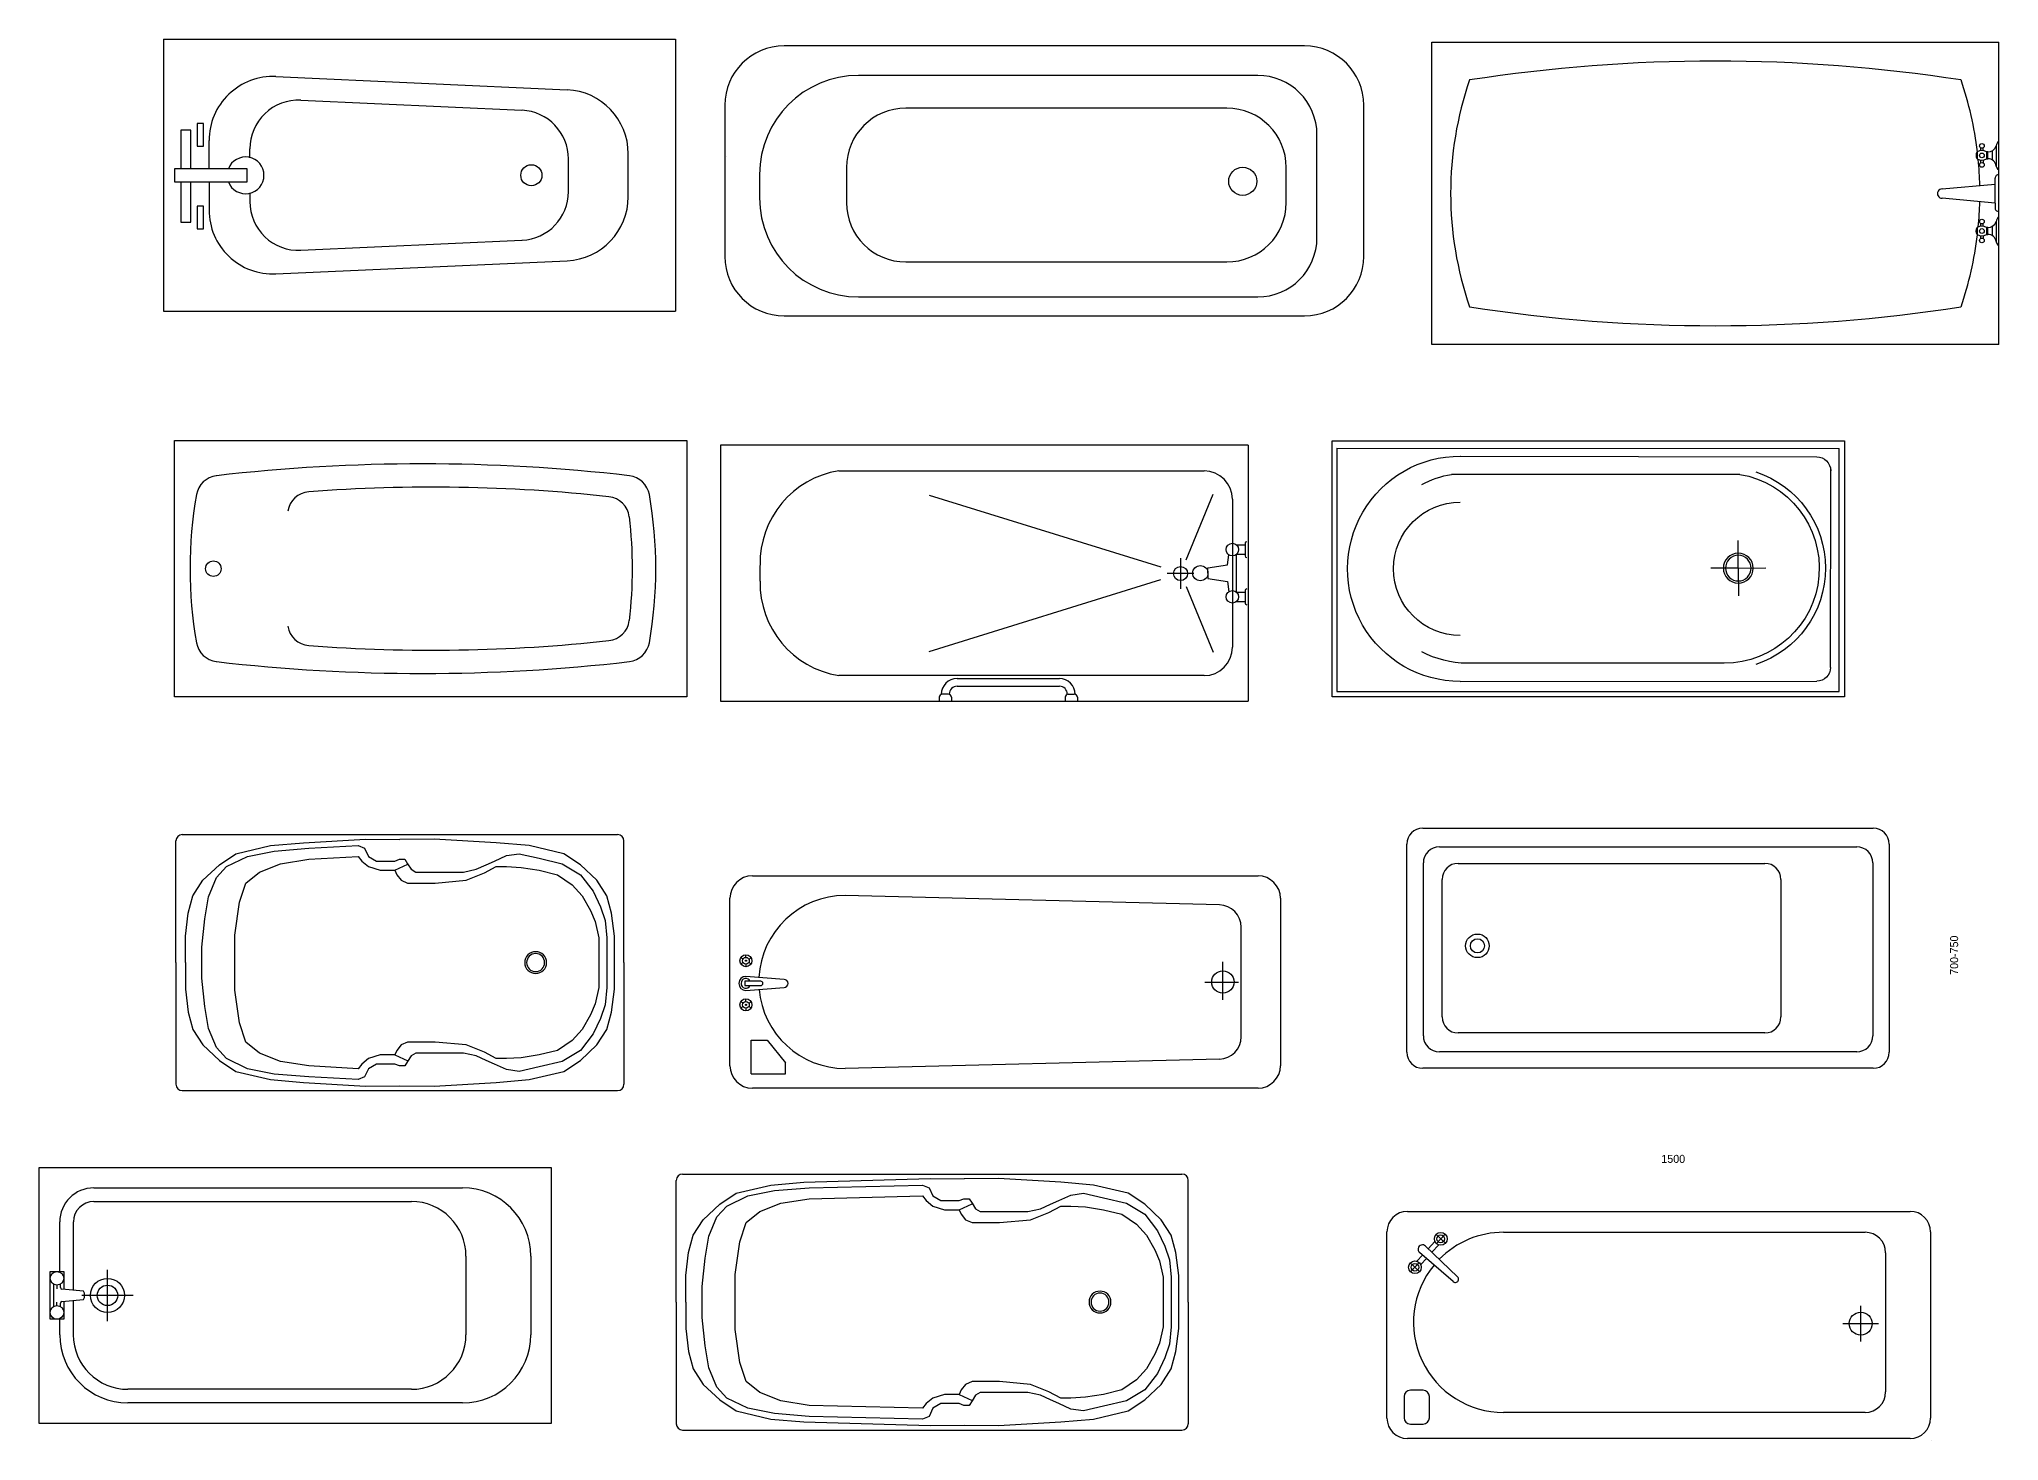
# Model space of a CAD drawing. Header units: inches. Extents: x 242965 to 445791, y 236206 to 423703.
# Drawn here: x 377790 to 383912, y 362473 to 366852 of the extents above; entities that cross this region are included whole.
import ezdxf

# ---------------------------------------------------------------- set-up
doc = ezdxf.new("R2010")
doc.units = ezdxf.units.IN
doc.header["$MEASUREMENT"] = 0
doc.layers.add('9', color=251, linetype='Continuous', lineweight=13)
doc.layers.add('NOITHAT', color=8, linetype='Continuous')

# ---------------------------------------------------------------- blocks, each defined once
blk = doc.blocks.new('A$C6B811AC0')
at = {"layer": 'NOITHAT'}
for p, q in [((0, 850), (1600, 850)), ((0, 850), (0, 0)), ((1600, 850), (1600, 0)), ((351.2, 733.2), (1261, 692)), ((428.5, 659.2), (1119.9, 628)), ((54.5, 566), (54.5, 444.8)), ((84.8, 566), (54.5, 566)), ((84.8, 444.8), (84.8, 566)), ((104.9, 586.2), (104.9, 515.5)), ((125.1, 586.2), (104.9, 586.2)), ((125.1, 515.5), (125.1, 586.2)), ((104.9, 515.5), (125.1, 515.5)), ((142.1, 444.8), (142.1, 533.4)), ((269.6, 479.3), (269.6, 507.4)), ((1451.9, 357.8), (1451.9, 492.2)), ((34.3, 444.8), (34.3, 404.5)), ((261.3, 444.8), (34.3, 444.8)), ((261.3, 404.5), (261.3, 444.8)), ((1265.1, 373.9), (1265.1, 476.1)), ((34.3, 404.5), (261.3, 404.5)), ((54.5, 404.5), (54.5, 278.3)), ((84.8, 278.3), (84.8, 404.5)), ((142.1, 404.5), (142.1, 316.6)), ((269.6, 370), (269.6, 342.6)), ((104.9, 328.8), (104.9, 258.1)), ((125.1, 328.8), (104.9, 328.8)), ((125.1, 258.1), (125.1, 328.8)), ((54.5, 278.3), (84.8, 278.3)), ((104.9, 258.1), (125.1, 258.1)), ((428.5, 190.8), (1119.9, 222)), ((351.2, 116.8), (1261, 158)), ((0, 0), (1600, 0))]:
    blk.add_line(p, q, dxfattribs=at)
blk.add_circle((1149.2, 425), 32.9, dxfattribs=at)
for centre, radius, start, end in [((342.1, 533.4), 200, 87.41222, 180), ((1251.9, 492.2), 200, 0, 87.41222), ((421.6, 507.4), 152, 87.41222, 180), ((1113.1, 476.1), 152, 0, 87.41222), ((256.3, 424.7), 57.5, 200.5387, 159.46134), ((1113.1, 373.9), 152, 272.58778, 0), ((342.1, 316.6), 200, 180, 272.58778), ((421.6, 342.6), 152, 180, 272.58778), ((1251.9, 357.8), 200, 272.58778, 0)]:
    blk.add_arc(centre, radius, start, end, dxfattribs=at)
blk = doc.blocks.new('A$C633200BD')
at = {"layer": 'NOITHAT'}
for p, q in [((0, 800), (1600, 800)), ((0, 0), (0, 800)), ((1600, 800), (1600, 0)), ((1600, 0), (0, 0))]:
    blk.add_line(p, q, dxfattribs=at)
blk.add_circle((121.2, 400), 24.2, dxfattribs=at)
for centre, radius, start, end in [((139.7, 618.1), 72.7, 97.41676, 169.58696), ((775.8, -4902.4), 5629.8, 83.41704, 96.58296), ((1411.8, 618.1), 72.7, 10.41304, 82.58324), ((1397.3, 400), 1349.1, 170.13, 189.87), ((425, 567.5), 72.7, 94.68844, 170.29111), ((805.7, -4471.4), 5126, 83.82611, 94.32564), ((1348.5, 552.6), 72.7, 7.56873, 83.30798), ((154.2, 400), 1349.1, 350.13, 9.87), ((100.3, 400), 1330.3, 352.99532, 7.00468), ((425, 232.5), 72.7, 189.70889, 265.31156), ((1348.5, 247.4), 72.7, 276.69202, 352.43127), ((139.7, 181.9), 72.7, 190.41304, 262.58324), ((805.7, 5271.4), 5126, 265.67436, 276.17389), ((1411.8, 181.9), 72.7, 277.41676, 349.58696), ((775.8, 5702.4), 5629.8, 263.41704, 276.58296)]:
    blk.add_arc(centre, radius, start, end, dxfattribs=at)
blk = doc.blocks.new('A$C17284BB1')
at = {"layer": 'NOITHAT'}
for p, q in [((1810.8, 843.1), (185.3, 843.1)), ((1664.8, 751.1), (417.8, 751.1)), ((0, 657.8), (0, 185.3)), ((1568.7, 648.7), (565.5, 648.7)), ((1996.2, 185.3), (1996.2, 657.8)), ((1850.1, 244.3), (1850.1, 565.8)), ((6, 498.2), (6, 498.2)), ((108.6, 441.8), (108.6, 368.2)), ((380.2, 463.4), (380.2, 353.6)), ((1754, 353.6), (1754, 463.4)), ((565.5, 168.3), (1568.7, 168.3)), ((185.3, 0), (1810.8, 0)), ((417.8, 59), (1664.8, 59))]:
    blk.add_line(p, q, dxfattribs=at)
blk.add_circle((1618.2, 420.2), 43.9, dxfattribs=at)
for centre, radius, start, end in [((185.3, 657.8), 185.3, 90, 180), ((1810.8, 657.8), 185.3, 0, 90), ((417.8, 441.8), 309.2, 90, 180), ((1664.8, 565.8), 185.3, 0, 90), ((565.5, 463.4), 185.3, 90, 180), ((1568.7, 463.4), 185.3, 0, 90), ((417.8, 368.2), 309.2, 180, 270), ((565.5, 353.6), 185.3, 180, 270), ((1568.7, 353.6), 185.3, 270, 0), ((185.3, 185.3), 185.3, 180, 270), ((1664.8, 244.3), 185.3, 270, 0), ((1810.8, 185.3), 185.3, 270, 0)]:
    blk.add_arc(centre, radius, start, end, dxfattribs=at)
blk = doc.blocks.new('A$C37E9423F')
at = {"layer": 'NOITHAT'}
for p, q in [((0, 800), (0, 0)), ((1649.2, 800), (0, 800)), ((1649.2, 800), (1649.2, 0)), ((370.1, 719.8), (1511.4, 719.8)), ((651.9, 644.2), (1376.6, 419.7)), ((1455.7, 441.5), (1539.5, 647.1)), ((1600, 631.2), (1600, 168.8)), ((1639.4, 493.5), (1639.4, 454.1)), ((1437.6, 446.9), (1437.6, 351.7)), ((1584.8, 426.2), (1588.3, 457.7)), ((1611.8, 458.3), (1611.8, 341.7)), ((1612.6, 488.6), (1639.4, 488.6)), ((1612.6, 459), (1639.4, 459)), ((124.1, 375.4), (124.1, 424.6)), ((651.9, 155.8), (1376.6, 380.3)), ((1479.3, 399), (1395.4, 399)), ((1522.7, 416.8), (1584.8, 426.2)), ((1522.7, 400), (1522.7, 416.8)), ((1522.7, 400), (1522.7, 383.2)), ((1522.7, 383.2), (1584.8, 373.8)), ((1584.8, 373.8), (1588.3, 342.3)), ((1455.7, 358.5), (1539.5, 152.9)), ((1612.6, 341), (1639.4, 341)), ((1612.6, 311.4), (1639.4, 311.4)), ((1639.4, 345.9), (1639.4, 306.5)), ((1511.4, 80.2), (370.1, 80.2)), ((739.5, 71.3), (1059.3, 71.3)), ((683.4, 12.3), (683.4, 0)), ((690.3, 22.1), (690.3, 21.7)), ((711.9, 22.1), (693.2, 22.1)), ((714.9, 22.1), (714.9, 21.7)), ((721.8, 12.3), (721.8, 0)), ((739.5, 46.7), (1059.3, 46.7)), ((1077, 12.3), (1077, 0)), ((1083.9, 22.1), (1083.9, 21.7)), ((1086.8, 22.1), (1105.5, 22.1)), ((1108.5, 22.1), (1108.5, 21.7)), ((1115.4, 12.3), (1115.4, 0)), ((0, 0), (1649.2, 0))]:
    blk.add_line(p, q, dxfattribs=at)
blk.add_circle((1437.6, 399), 22.1, dxfattribs=at)
for centre, radius, start, end in [((416.2, 431.3), 292.2, 99.0812, 181.30766), ((1511.4, 631.2), 88.6, 0, 90), ((1644.3, 493.5), 4.92, 90, 180), ((1644.3, 454.1), 4.92, 180, 270), ((416.2, 368.7), 292.2, 178.69234, 260.9188), ((1644.3, 345.9), 4.92, 90, 180), ((1644.3, 306.5), 4.92, 180, 270), ((1511.4, 168.8), 88.6, 270, 0), ((739.5, 22.1), 49.2, 90, 180), ((1059.3, 22.1), 49.2, 0, 90), ((693.2, 12.3), 9.84, 90, 180), ((711.9, 12.3), 9.84, 0, 90), ((739.5, 22.1), 24.6, 90, 180), ((1059.3, 22.1), 24.6, 0, 90), ((1086.8, 12.3), 9.84, 90, 180), ((1105.5, 12.3), 9.84, 0, 90)]:
    blk.add_arc(centre, radius, start, end, dxfattribs=at)
for centre, major_axis in [((1599.6, 473.8), (13.9, -13.9)), ((1499.6, 400.1), (-16.8, -16.8)), ((1599.6, 326.2), (13.9, -13.9))]:
    blk.add_ellipse(centre, major_axis=major_axis, ratio=1, dxfattribs=at)
blk = doc.blocks.new('A$C30EE0BB9')
at = {"layer": 'NOITHAT', "linetype": 'Continuous'}
for p, q in [((0, 0), (0, 944.9)), ((0, 944.9), (1771.7, 944.9)), ((1771.7, 0), (1771.7, 944.9)), ((1715.1, 605.7), (1715.1, 614.3)), ((1722.5, 605.7), (1722.5, 614.3)), ((1763.1, 620.7), (1763.1, 561.6)), ((1704, 602.2), (1704, 580.1)), ((1715.1, 568), (1715.1, 576.6)), ((1722.5, 576.6), (1722.5, 568)), ((1737.2, 602.2), (1733.5, 602.2)), ((1733.5, 602.2), (1733.5, 580.1)), ((1733.5, 580.1), (1737.2, 580.1)), ((1737.2, 580.1), (1737.2, 602.2)), ((1752, 576.4), (1752, 605.9)), ((1594.5, 486.6), (1760.6, 501.4)), ((1760.6, 501.4), (1760.6, 519.8)), ((1760.6, 442.3), (1760.6, 501.4)), ((1760.6, 442.3), (1594.5, 457.1)), ((1760.6, 442.3), (1760.6, 427.5)), ((1715.1, 369.5), (1715.1, 378.1)), ((1722.5, 369.5), (1722.5, 378.1)), ((1752, 340.2), (1752, 369.7)), ((1763.1, 384.5), (1763.1, 325.4)), ((1704, 366), (1704, 343.9)), ((1715.1, 331.8), (1715.1, 340.4)), ((1722.5, 340.4), (1722.5, 331.8)), ((1737.2, 366), (1733.5, 366)), ((1733.5, 366), (1733.5, 343.9)), ((1733.5, 343.9), (1737.2, 343.9)), ((1737.2, 343.9), (1737.2, 366)), ((1771.7, 0), (0, 0))]:
    blk.add_line(p, q, dxfattribs=at)
for centre in [(1718.8, 620.7), (1718.8, 591.2), (1718.8, 561.6), (1718.8, 384.5), (1718.8, 354.9), (1718.8, 325.4)]:
    blk.add_circle(centre, 7.38, dxfattribs=at)
for centre, radius, start, end in [((885.8, -4133.8), 5019.6, 81.20255, 98.79745), ((1151.6, 472.4), 1092.5, 161.07536, 198.92464), ((620.4, 472.5), 1092.2, 6.84121, 18.92476), ((1738.8, 627.4), 25.2, 266.451, 344.63203), ((1799.6, 611.7), 37.6, 137.93755, 166.10224), ((1718.8, 591.2), 18.4, 143.11873, 216.88127), ((1718.8, 574.6), 31.4, 61.92417, 118.07583), ((1718.8, 607.8), 31.4, 241.92417, 298.07583), ((619.1, 472.4), 1093.5, 1.29154, 5.56792), ((1739.1, 556.1), 24.1, 4.39804, 94.39135), ((1779.1, 560.4), 16.1, 175.73473, 242.36295), ((1770.3, 521.2), 9.79, 81.86246, 188.13754), ((1594.5, 471.8), 14.8, 89.98579, 270.01421), ((613, 472.8), 1099.6, 354.50951, 358.63234), ((1718.8, 338.3), 31.4, 61.92417, 118.07583), ((1738.8, 391.1), 25.2, 266.451, 344.63203), ((1769.6, 425.4), 9.22, 166.82824, 283.17176), ((1799.6, 375.4), 37.6, 137.93755, 166.10224), ((620.1, 472.4), 1092.5, 341.07632, 353.21758), ((1718.8, 354.9), 18.5, 143.1301, 216.8699), ((1718.8, 371.6), 31.4, 241.97768, 298.02232), ((1739.1, 319.9), 24, 4.38064, 94.42747), ((1779.1, 324.2), 16.1, 175.75574, 242.31891), ((885.8, 5078.7), 5019.7, 261.20259, 278.79741)]:
    blk.add_arc(centre, radius, start, end, dxfattribs=at)
blk = doc.blocks.new('A$C5704318C')
at = {"layer": 'NOITHAT'}
for p, q in [((0, 800), (1601, 800)), ((0, 0), (0, 800)), ((1601, 800), (1601, 0)), ((14.8, 776.3), (1584.8, 776)), ((14.8, 776.3), (14.8, 16.3)), ((400.3, 751.8), (1514.5, 749.8)), ((1584.8, 16.3), (1584.8, 776)), ((1274.1, 694.9), (373.1, 694.9)), ((1557.6, 712), (1557.6, 700.4)), ((1557.6, 91.9), (1558, 706.2)), ((1269.3, 402), (1268.6, 488)), ((1269.3, 402), (1268.6, 488)), ((1269.3, 402), (1268.6, 488)), ((1269.3, 402), (1183.3, 401.4)), ((1269.3, 402), (1355.3, 402.7)), ((1269.3, 402), (1269.9, 316)), ((1225.2, 105.1), (422, 105.1)), ((14.8, 16.3), (1584.8, 16.3)), ((400.3, 48.2), (1514.4, 48.7)), ((1601, 0), (0, 0))]:
    blk.add_line(p, q, dxfattribs=at)
at = {"layer": 'NOITHAT', "extrusion": (0, 0, -1)}
for centre, major_axis, start_param, end_param in [((400.3, 400), (248.8, -248.8), 0.784453, 3.930639), ((1514.4, 706.2), (30.8, -30.8), 3.928815, 5.499086), ((422, 402), (210, -210), 3.42946, 3.761467), ((1225.2, 402), (210, -210), 4.092515, 7.068583), ((1225.2, 402), (223.9, -223.9), 4.243986, 6.751588), ((400.3, 400), (-147.2, -147.2), -0.785398, 2.356194), ((1269.3, 402), (-33, -33), 0.785398, 7.068583), ((1269.3, 402), (28.3, -28.3), 2.356194490192334, 8.63937979737192), ((422, 402), (-210, -210), -0.785398, -0.287867), ((1514.4, 91.9), (30.5, -30.5), 5.497787, 7.068111)]:
    blk.add_ellipse(centre, major_axis=major_axis, ratio=1, start_param=start_param, end_param=end_param, dxfattribs=at)
blk = doc.blocks.new('A$C3E690D60')
at = {"layer": 'NOITHAT'}
for p, q in [((20, 800), (1380, 800)), ((0, 400), (0, 780)), ((136, 705.7), (187.4, 739.9)), ((187.4, 739.9), (295.9, 765.6)), ((224.3, 731.4), (307.2, 748.5)), ((295.9, 765.6), (398.8, 774.2)), ((307.2, 748.5), (415.7, 757.1)), ((398.8, 774.2), (593, 785.6)), ((415.7, 757.1), (569.9, 765.6)), ((569.9, 765.6), (589.9, 757.1)), ((589.9, 757.1), (601.4, 731.4)), ((593, 785.6), (700, 785)), ((807, 785.6), (700, 785)), ((1001.2, 774.2), (807, 785.6)), ((1104.1, 765.6), (1001.2, 774.2)), ((1032.7, 734.2), (1072.7, 739.9)), ((1072.7, 739.9), (1135.5, 725.7)), ((1212.6, 739.9), (1104.1, 765.6)), ((1264, 705.7), (1212.6, 739.9)), ((1400, 400), (1400, 780)), ((84.6, 657.1), (136, 705.7)), ((127.2, 665.7), (158.6, 700)), ((158.6, 700), (224.3, 731.4)), ((218.6, 648.6), (261.5, 682.8)), ((261.5, 682.8), (327.2, 708.5)), ((327.2, 708.5), (415.7, 722.8)), ((415.7, 722.8), (569.9, 731.4)), ((569.9, 731.4), (581.4, 717.1)), ((581.4, 717.1), (601.4, 700)), ((601.4, 731.4), (627.1, 717.1)), ((601.4, 700), (638.5, 688.5)), ((627.1, 717.1), (684.2, 717.1)), ((638.5, 688.5), (684.2, 688.5)), ((684.2, 717.1), (698.5, 722.8)), ((684.2, 688.5), (725.1, 707.1)), ((684.2, 688.5), (689.9, 674.3)), ((689.9, 674.3), (704.2, 657.1)), ((698.5, 722.8), (715.6, 722.8)), ((715.6, 722.8), (724.2, 708.5)), ((724.2, 708.5), (735.6, 691.4)), ((735.6, 691.4), (749.9, 682.8)), ((749.9, 682.8), (898.4, 682.8)), ((898.4, 682.8), (938.4, 691.4)), ((907, 657.1), (964.1, 680)), ((938.4, 691.4), (969.8, 705.7)), ((964.1, 680), (1001.2, 700)), ((969.8, 705.7), (995.5, 717.1)), ((995.5, 717.1), (1032.7, 734.2)), ((1001.2, 700), (1032.7, 700)), ((1032.7, 700), (1078.4, 697.1)), ((1078.4, 697.1), (1135.5, 688.5)), ((1135.5, 725.7), (1206.9, 708.5)), ((1135.5, 688.5), (1192.6, 674.3)), ((1192.6, 674.3), (1238.3, 642.9)), ((1206.9, 708.5), (1264, 674.3)), ((1315.4, 657.1), (1264, 705.7)), ((1264, 674.3), (1304, 622.9)), ((53.1, 608.6), (84.6, 657.1)), ((101.5, 605.8), (127.2, 665.7)), ((198.6, 588.6), (218.6, 648.6)), ((704.2, 657.1), (724.2, 648.6)), ((724.2, 648.6), (809.9, 648.6)), ((809.9, 648.6), (907, 657.1)), ((1238.3, 642.9), (1269.7, 608.6)), ((1304, 622.9), (1326.9, 574.3)), ((1346.9, 608.6), (1315.4, 657.1)), ((30, 483), (38.9, 554.4)), ((38.9, 554.4), (53.1, 608.6)), ((90.1, 537.2), (101.5, 605.8)), ((184.3, 485.8), (198.6, 588.6)), ((1269.7, 608.6), (1295.4, 562.9)), ((1295.4, 562.9), (1309.7, 528.7)), ((1326.9, 574.3), (1341.1, 531.5)), ((1361.1, 554.4), (1346.9, 608.6)), ((1370, 483), (1361.1, 554.4)), ((81.5, 448.7), (90.1, 537.2)), ((1309.7, 528.7), (1321.2, 477.3)), ((1341.1, 531.5), (1346.9, 477.3)), ((30, 400), (30, 483)), ((81.5, 400), (81.5, 448.7)), ((184.3, 400), (184.3, 485.8)), ((1321.2, 477.3), (1321.2, 400)), ((1346.9, 477.3), (1346.9, 400)), ((1370, 400), (1370, 483)), ((0, 400), (0, 20)), ((30, 400), (30, 317)), ((81.5, 351.3), (81.5, 400)), ((184.3, 314.2), (184.3, 400)), ((1321.2, 400), (1321.2, 322.7)), ((1346.9, 400), (1346.9, 322.7)), ((1370, 317), (1370, 400)), ((1400, 400), (1400, 20)), ((30, 317), (38.9, 245.6)), ((90.1, 262.8), (81.5, 351.3)), ((198.6, 211.4), (184.3, 314.2)), ((1321.2, 322.7), (1309.7, 271.3)), ((1346.9, 322.7), (1341.1, 268.5)), ((1361.1, 245.6), (1370, 317)), ((38.9, 245.6), (53.1, 191.4)), ((101.5, 194.2), (90.1, 262.8)), ((1309.7, 271.3), (1295.4, 237.1)), ((1341.1, 268.5), (1326.9, 225.7)), ((1346.9, 191.4), (1361.1, 245.6)), ((53.1, 191.4), (84.6, 142.9)), ((127.2, 134.3), (101.5, 194.2)), ((218.6, 151.4), (198.6, 211.4)), ((1269.7, 191.4), (1238.3, 157.1)), ((1295.4, 237.1), (1269.7, 191.4)), ((1326.9, 225.7), (1304, 177.1)), ((1315.4, 142.9), (1346.9, 191.4)), ((84.6, 142.9), (136, 94.3)), ((158.6, 100), (127.2, 134.3)), ((261.5, 117.2), (218.6, 151.4)), ((689.9, 125.7), (684.2, 111.5)), ((704.2, 142.9), (689.9, 125.7)), ((724.2, 151.4), (704.2, 142.9)), ((809.9, 151.4), (724.2, 151.4)), ((907, 142.9), (809.9, 151.4)), ((964.1, 120), (907, 142.9)), ((1192.6, 125.7), (1135.5, 111.5)), ((1238.3, 157.1), (1192.6, 125.7)), ((1264, 125.7), (1206.9, 91.5)), ((1304, 177.1), (1264, 125.7)), ((1264, 94.3), (1315.4, 142.9)), ((136, 94.3), (187.4, 60.1)), ((224.3, 68.6), (158.6, 100)), ((307.2, 51.5), (224.3, 68.6)), ((327.2, 91.5), (261.5, 117.2)), ((415.7, 77.2), (327.2, 91.5)), ((569.9, 68.6), (415.7, 77.2)), ((581.4, 82.9), (569.9, 68.6)), ((601.4, 100), (581.4, 82.9)), ((601.4, 68.6), (589.9, 42.9)), ((638.5, 111.5), (601.4, 100)), ((627.1, 82.9), (601.4, 68.6)), ((684.2, 82.9), (627.1, 82.9)), ((684.2, 111.5), (638.5, 111.5)), ((684.2, 111.5), (725.1, 92.9)), ((698.5, 77.2), (684.2, 82.9)), ((715.6, 77.2), (698.5, 77.2)), ((724.2, 91.5), (715.6, 77.2)), ((735.6, 108.6), (724.2, 91.5)), ((749.9, 117.2), (735.6, 108.6)), ((898.4, 117.2), (749.9, 117.2)), ((938.4, 108.6), (898.4, 117.2)), ((969.8, 94.3), (938.4, 108.6)), ((1001.2, 100), (964.1, 120)), ((995.5, 82.9), (969.8, 94.3)), ((1032.7, 65.8), (995.5, 82.9)), ((1032.7, 100), (1001.2, 100)), ((1078.4, 102.9), (1032.7, 100)), ((1072.7, 60.1), (1032.7, 65.8)), ((1135.5, 74.3), (1072.7, 60.1)), ((1135.5, 111.5), (1078.4, 102.9)), ((1206.9, 91.5), (1135.5, 74.3)), ((1212.6, 60.1), (1264, 94.3)), ((20, 0), (1380, 0)), ((187.4, 60.1), (295.9, 34.4)), ((295.9, 34.4), (398.8, 25.8)), ((415.7, 42.9), (307.2, 51.5)), ((398.8, 25.8), (593, 14.4)), ((569.9, 34.4), (415.7, 42.9)), ((589.9, 42.9), (569.9, 34.4)), ((593, 14.4), (700, 15)), ((700, 15), (807, 14.4)), ((807, 14.4), (1001.2, 25.8)), ((1001.2, 25.8), (1104.1, 34.4)), ((1104.1, 34.4), (1212.6, 60.1))]:
    blk.add_line(p, q, dxfattribs=at)
for centre, radius, start, end in [((20, 780), 20, 90, 180), ((1380, 780), 20, 0, 90), ((1124.1, 400), 34.1, 0, 180), ((1124.1, 400), 34.1, 180, 0), ((1124.1, 400), 28.1, 0, 180), ((1124.1, 400), 28.1, 180, 0), ((20, 20), 20, 180, 270), ((1380, 20), 20, 270, 0)]:
    blk.add_arc(centre, radius, start, end, dxfattribs=at)
blk = doc.blocks.new('A$C1F0210FC')
at = {"layer": 'NOITHAT', "linetype": 'Continuous'}
for p, q in [((0, 0), (0, 800)), ((0, 800), (1600, 800)), ((1600, 800), (1600, 0)), ((170.7, 736), (1322.7, 736)), ((170.7, 693.3), (1162.7, 693.3)), ((64, 474.7), (64, 629.3)), ((106.7, 415.8), (106.7, 629.3)), ((1333.3, 522.7), (1333.3, 277.3)), ((1536, 522.7), (1536, 277.3)), ((34.1, 474.7), (55.5, 474.7)), ((34.1, 474.7), (55.5, 474.7)), ((34.1, 400), (34.1, 474.7)), ((34.1, 400), (34.1, 474.7)), ((44.8, 434.9), (44.8, 365.1)), ((44.8, 434.9), (44.8, 365.1)), ((55.5, 474.7), (76.8, 474.7)), ((55.5, 474.7), (76.8, 474.7)), ((55.5, 432), (55.5, 420.8)), ((55.5, 432), (55.5, 420.8)), ((66.1, 424.6), (66.1, 434.9)), ((66.1, 424.6), (66.1, 434.9)), ((76.8, 474.7), (76.8, 418.8)), ((76.8, 474.7), (76.8, 418.8)), ((213.3, 320), (213.3, 480)), ((34.1, 325.3), (34.1, 400)), ((34.1, 325.3), (34.1, 400)), ((55.5, 368), (55.5, 379.2)), ((55.5, 368), (55.5, 379.2)), ((66.1, 365.1), (66.1, 375.4)), ((66.1, 365.1), (66.1, 375.4)), ((138.5, 412.7), (70.9, 419.3)), ((138.5, 412.7), (70.9, 419.3)), ((70.9, 380.7), (138.5, 387.3)), ((70.9, 380.7), (138.5, 387.3)), ((76.8, 381.2), (76.8, 325.3)), ((76.8, 381.2), (76.8, 325.3)), ((106.7, 277.3), (106.7, 384.2)), ((293.3, 400), (133.3, 400)), ((55.5, 325.3), (34.1, 325.3)), ((55.5, 325.3), (34.1, 325.3)), ((76.8, 325.3), (55.5, 325.3)), ((76.8, 325.3), (55.5, 325.3)), ((64, 277.3), (64, 325.3)), ((1162.7, 106.7), (277.3, 106.7)), ((1322.7, 64), (277.3, 64)), ((1600, 0), (0, 0))]:
    blk.add_line(p, q, dxfattribs=at)
for centre, radius in [((55.5, 453.3), 21.3), ((55.5, 453.3), 21.3), ((213.3, 400), 53.3), ((213.3, 400), 32), ((55.5, 346.7), 21.3), ((55.5, 346.7), 21.3)]:
    blk.add_circle(centre, radius, dxfattribs=at)
for centre, radius, start, end in [((170.7, 629.3), 106.7, 90, 180), ((1322.7, 522.7), 213.3, 0, 90), ((170.7, 629.3), 64, 90, 180), ((1162.7, 522.7), 170.7, 0, 90), ((71.5, 424.6), 5.33, 180, 264.39294), ((71.5, 424.6), 5.33, 180, 264.39294), ((71.5, 375.4), 5.33, 95.60706, 180), ((71.5, 375.4), 5.33, 95.60706, 180), ((116.8, 400), 25.2, 329.74729, 30.25271), ((116.8, 400), 25.2, 329.74729, 30.25271), ((277.3, 277.3), 213.3, 180, 270), ((277.3, 277.3), 170.7, 180, 270), ((1162.7, 277.3), 170.7, 270, 0), ((1322.7, 277.3), 213.3, 270, 0)]:
    blk.add_arc(centre, radius, start, end, dxfattribs=at)
blk = doc.blocks.new('A$C61BF19C6')
at = {"layer": 'NOITHAT'}
for p, q in [((70.1, 663.2), (1649.9, 663.2)), ((0, 70.1), (0, 593.1)), ((1529.1, 572.7), (360, 601.6)), ((1720, 593.1), (1720, 70.1)), ((1597.3, 160.5), (1597.3, 502.6)), ((41, 403.3), (33.7, 407.5)), ((41, 392.9), (33.7, 388.7)), ((50, 408.4), (50, 416.9)), ((50, 387.7), (50, 379.3)), ((59, 403.3), (66.3, 407.5)), ((59, 392.9), (66.3, 388.7)), ((1540, 275.5), (1540, 394.3)), ((46.6, 333.8), (46.6, 320.5)), ((96.4, 333.8), (46.6, 333.8)), ((46.6, 320.5), (96.4, 320.5)), ((169.2, 339.8), (49.8, 349.2)), ((49.8, 305.4), (169.2, 314.8)), ((1483.8, 331.6), (1588.6, 331.6)), ((41, 265.4), (33.7, 269.6)), ((41, 255.1), (33.7, 250.8)), ((50, 270.6), (50, 279)), ((50, 249.9), (50, 241.4)), ((59, 265.4), (66.3, 269.6)), ((59, 255.1), (66.3, 250.8)), ((66, 44.4), (66, 150)), ((66, 150), (115.8, 150)), ((115.8, 150), (173.4, 79)), ((173.4, 44.4), (173.4, 79)), ((1529.1, 90.5), (360, 61.6)), ((66, 44.4), (173.4, 44.4)), ((1649.9, 0), (70.1, 0))]:
    blk.add_line(p, q, dxfattribs=at)
for centre, radius in [((50, 398.1), 18.8), ((50, 398.1), 10.4), ((50, 398.1), 1.84), ((1540, 331.6), 34.9), ((50, 260.2), 18.8), ((50, 260.2), 10.4), ((50, 260.2), 1.84)]:
    blk.add_circle(centre, radius, dxfattribs=at)
for centre, radius, start, end in [((70.1, 593.1), 70.1, 90, 180), ((1649.9, 593.1), 70.1, 0, 90), ((360, 331.6), 270, 90, 176.93022), ((1527.3, 502.6), 70.1, 0, 88.45221), ((49.8, 327.3), 21.9, 90, 270), ((49.8, 327.3), 15.1, 25.58216, 332.92392), ((360, 331.6), 270, 184.86994, 270), ((96.4, 327.2), 6.69, 270, 90), ((169.2, 327.3), 12.5, 270, 90), ((1527.3, 160.5), 70.1, 271.54779, 0), ((70.1, 70.1), 70.1, 180, 270), ((1649.9, 70.1), 70.1, 270, 0)]:
    blk.add_arc(centre, radius, start, end, dxfattribs=at)
blk = doc.blocks.new('A$C5B016C50')
at = {"layer": 'NOITHAT'}
for p, q in [((50, 750.3), (1457, 750.3)), ((0, 50), (0, 700.3)), ((101.5, 691.5), (1405.6, 691.5)), ((1507, 700.3), (1507, 50)), ((51.5, 101.5), (51.5, 641.5)), ((160.3, 640), (1118.9, 640)), ((1455.6, 641.5), (1455.6, 101.5)), ((110.3, 160.3), (110.3, 590)), ((1168.9, 590), (1168.9, 160.3)), ((1118.9, 110.3), (160.3, 110.3)), ((1457, 0), (50, 0)), ((1405.6, 51.5), (101.5, 51.5))]:
    blk.add_line(p, q, dxfattribs=at)
for radius in [36.8, 22.1]:
    blk.add_circle((220.5, 382.5), radius, dxfattribs=at)
for centre, start, end in [((50, 700.3), 90, 180), ((1457, 700.3), 0, 90), ((101.5, 641.5), 90, 180), ((1405.6, 641.5), 0, 90), ((160.3, 590), 90, 180), ((1118.9, 590), 0, 90), ((160.3, 160.3), 180, 270), ((1118.9, 160.3), 270, 0), ((101.5, 101.5), 180, 270), ((1405.6, 101.5), 270, 0), ((50, 50), 180, 270), ((1457, 50), 270, 0)]:
    blk.add_arc(centre, 50, start, end, dxfattribs=at)
blk.add_text('700-750', height=25, rotation=90, dxfattribs=at).set_placement((1722.4, 291.8))
blk = doc.blocks.new('A$C468D25C4')
at = {"layer": 'NOITHAT'}
for p, q in [((64, 716.7), (1634.2, 716.7)), ((0, 70.9), (0, 652.7)), ((149.8, 622.7), (129.2, 600.1)), ((153.3, 644.4), (182.9, 617.5)), ((154.6, 616.1), (181.6, 645.7)), ((364.4, 651.4), (1494, 651.4)), ((1698.2, 652.7), (1698.2, 70.9)), ((72.5, 555.6), (102.1, 528.7)), ((73.8, 527.4), (100.8, 557)), ((111, 580.1), (93.7, 561.1)), ((207.3, 497.2), (101.9, 587.9)), ((123.3, 569.8), (105.6, 550.3)), ((120.6, 608.5), (220.7, 511.9)), ((161.7, 612), (140.6, 588.9)), ((1558, 587.4), (1558, 152.5)), ((1480.2, 310.3), (1480.2, 421.9)), ((1424.5, 366.1), (1536, 366.1)), ((53.2, 138.1), (53.2, 72.1)), ((112.7, 158.1), (73.2, 158.1)), ((132.7, 72.1), (132.7, 138.1)), ((1494, 88.5), (364.4, 88.5)), ((1634.2, 6.9), (64, 6.9)), ((73.2, 52.1), (112.7, 52.1)), ((1700, 0), (1700, 0))]:
    blk.add_line(p, q, dxfattribs=at)
for centre, radius in [((168.1, 630.9), 20), ((168.1, 630.9), 12), ((87.3, 542.2), 20), ((87.3, 542.2), 12), ((1480.2, 366.1), 35.8)]:
    blk.add_circle(centre, radius, dxfattribs=at)
for centre, radius, start, end in [((64, 652.7), 64, 90, 180), ((1634.2, 652.7), 64, 0, 90), ((364.4, 370), 281.5, 90, 135.54105), ((1494, 587.4), 64, 0, 90), ((111.1, 598.3), 13.9, 47.07088, 228.30656), ((364.4, 370), 281.5, 140.52058, 270), ((214, 504.6), 9.94, 227.68872, 47.68872), ((73.2, 138.1), 20, 90, 180), ((112.7, 138.1), 20, 0, 90), ((1494, 152.5), 64, 270, 0), ((64, 70.9), 64, 180, 270), ((73.2, 72.1), 20, 180, 270), ((112.7, 72.1), 20, 270, 0), ((1634.2, 70.9), 64, 270, 0)]:
    blk.add_arc(centre, radius, start, end, dxfattribs=at)
blk.add_text('1500', height=25, dxfattribs=at).set_placement((857.2, 868.2))
blk = doc.blocks.new('A$C597E0307')
at = {"layer": 'NOITHAT'}
for p, q in [((20, 800), (1580, 800)), ((0, 400), (0, 780)), ((136, 705.7), (187.4, 739.9)), ((187.4, 739.9), (295.9, 765.6)), ((224.3, 731.4), (307.2, 748.5)), ((295.9, 765.6), (398.8, 774.2)), ((307.2, 748.5), (415.7, 757.1)), ((398.8, 774.2), (793, 785.6)), ((415.7, 757.1), (769.9, 765.6)), ((769.9, 765.6), (789.9, 757.1)), ((789.9, 757.1), (801.4, 731.4)), ((793, 785.6), (900, 785)), ((1007, 785.6), (900, 785)), ((1201.2, 774.2), (1007, 785.6)), ((1304.1, 765.6), (1201.2, 774.2)), ((1232.7, 734.2), (1272.7, 739.9)), ((1272.7, 739.9), (1335.5, 725.7)), ((1412.6, 739.9), (1304.1, 765.6)), ((1464, 705.7), (1412.6, 739.9)), ((1600, 400), (1600, 780)), ((84.6, 657.1), (136, 705.7)), ((127.2, 665.7), (158.6, 700)), ((158.6, 700), (224.3, 731.4)), ((218.6, 648.6), (261.5, 682.8)), ((261.5, 682.8), (327.2, 708.5)), ((327.2, 708.5), (415.7, 722.8)), ((415.7, 722.8), (769.9, 731.4)), ((769.9, 731.4), (781.4, 717.1)), ((781.4, 717.1), (801.4, 700)), ((801.4, 731.4), (827.1, 717.1)), ((801.4, 700), (838.5, 688.5)), ((827.1, 717.1), (884.2, 717.1)), ((838.5, 688.5), (884.2, 688.5)), ((884.2, 717.1), (898.5, 722.8)), ((884.2, 688.5), (925.1, 707.1)), ((884.2, 688.5), (889.9, 674.3)), ((889.9, 674.3), (904.2, 657.1)), ((898.5, 722.8), (915.6, 722.8)), ((915.6, 722.8), (924.2, 708.5)), ((924.2, 708.5), (935.6, 691.4)), ((935.6, 691.4), (949.9, 682.8)), ((949.9, 682.8), (1098.4, 682.8)), ((1098.4, 682.8), (1138.4, 691.4)), ((1107, 657.1), (1164.1, 680)), ((1138.4, 691.4), (1169.8, 705.7)), ((1164.1, 680), (1201.2, 700)), ((1169.8, 705.7), (1195.5, 717.1)), ((1195.5, 717.1), (1232.7, 734.2)), ((1201.2, 700), (1232.7, 700)), ((1232.7, 700), (1278.4, 697.1)), ((1278.4, 697.1), (1335.5, 688.5)), ((1335.5, 725.7), (1406.9, 708.5)), ((1335.5, 688.5), (1392.6, 674.3)), ((1392.6, 674.3), (1438.3, 642.9)), ((1406.9, 708.5), (1464, 674.3)), ((1515.4, 657.1), (1464, 705.7)), ((1464, 674.3), (1504, 622.9)), ((53.1, 608.6), (84.6, 657.1)), ((101.5, 605.8), (127.2, 665.7)), ((198.6, 588.6), (218.6, 648.6)), ((904.2, 657.1), (924.2, 648.6)), ((924.2, 648.6), (1009.9, 648.6)), ((1009.9, 648.6), (1107, 657.1)), ((1438.3, 642.9), (1469.7, 608.6)), ((1504, 622.9), (1526.9, 574.3)), ((1546.9, 608.6), (1515.4, 657.1)), ((30, 483), (38.9, 554.4)), ((38.9, 554.4), (53.1, 608.6)), ((90.1, 537.2), (101.5, 605.8)), ((184.3, 485.8), (198.6, 588.6)), ((1469.7, 608.6), (1495.4, 562.9)), ((1495.4, 562.9), (1509.7, 528.7)), ((1526.9, 574.3), (1541.1, 531.5)), ((1561.1, 554.4), (1546.9, 608.6)), ((1570, 483), (1561.1, 554.4)), ((81.5, 448.7), (90.1, 537.2)), ((1509.7, 528.7), (1521.2, 477.3)), ((1541.1, 531.5), (1546.9, 477.3)), ((30, 400), (30, 483)), ((81.5, 400), (81.5, 448.7)), ((184.3, 400), (184.3, 485.8)), ((1521.2, 477.3), (1521.2, 400)), ((1546.9, 477.3), (1546.9, 400)), ((1570, 400), (1570, 483)), ((0, 400), (0, 20)), ((30, 400), (30, 317)), ((81.5, 351.3), (81.5, 400)), ((184.3, 314.2), (184.3, 400)), ((1521.2, 400), (1521.2, 322.7)), ((1546.9, 400), (1546.9, 322.7)), ((1570, 317), (1570, 400)), ((1600, 400), (1600, 20)), ((30, 317), (38.9, 245.6)), ((90.1, 262.8), (81.5, 351.3)), ((198.6, 211.4), (184.3, 314.2)), ((1521.2, 322.7), (1509.7, 271.3)), ((1546.9, 322.7), (1541.1, 268.5)), ((1561.1, 245.6), (1570, 317)), ((38.9, 245.6), (53.1, 191.4)), ((101.5, 194.2), (90.1, 262.8)), ((1509.7, 271.3), (1495.4, 237.1)), ((1541.1, 268.5), (1526.9, 225.7)), ((1546.9, 191.4), (1561.1, 245.6)), ((53.1, 191.4), (84.6, 142.9)), ((127.2, 134.3), (101.5, 194.2)), ((218.6, 151.4), (198.6, 211.4)), ((1469.7, 191.4), (1438.3, 157.1)), ((1495.4, 237.1), (1469.7, 191.4)), ((1526.9, 225.7), (1504, 177.1)), ((1515.4, 142.9), (1546.9, 191.4)), ((84.6, 142.9), (136, 94.3)), ((158.6, 100), (127.2, 134.3)), ((261.5, 117.2), (218.6, 151.4)), ((889.9, 125.7), (884.2, 111.5)), ((904.2, 142.9), (889.9, 125.7)), ((924.2, 151.4), (904.2, 142.9)), ((1009.9, 151.4), (924.2, 151.4)), ((1107, 142.9), (1009.9, 151.4)), ((1164.1, 120), (1107, 142.9)), ((1392.6, 125.7), (1335.5, 111.5)), ((1438.3, 157.1), (1392.6, 125.7)), ((1464, 125.7), (1406.9, 91.5)), ((1504, 177.1), (1464, 125.7)), ((1464, 94.3), (1515.4, 142.9)), ((136, 94.3), (187.4, 60.1)), ((224.3, 68.6), (158.6, 100)), ((307.2, 51.5), (224.3, 68.6)), ((327.2, 91.5), (261.5, 117.2)), ((415.7, 77.2), (327.2, 91.5)), ((769.9, 68.6), (415.7, 77.2)), ((781.4, 82.9), (769.9, 68.6)), ((801.4, 100), (781.4, 82.9)), ((801.4, 68.6), (789.9, 42.9)), ((838.5, 111.5), (801.4, 100)), ((827.1, 82.9), (801.4, 68.6)), ((884.2, 82.9), (827.1, 82.9)), ((884.2, 111.5), (838.5, 111.5)), ((884.2, 111.5), (925.1, 92.9)), ((898.5, 77.2), (884.2, 82.9)), ((915.6, 77.2), (898.5, 77.2)), ((924.2, 91.5), (915.6, 77.2)), ((935.6, 108.6), (924.2, 91.5)), ((949.9, 117.2), (935.6, 108.6)), ((1098.4, 117.2), (949.9, 117.2)), ((1138.4, 108.6), (1098.4, 117.2)), ((1169.8, 94.3), (1138.4, 108.6)), ((1201.2, 100), (1164.1, 120)), ((1195.5, 82.9), (1169.8, 94.3)), ((1232.7, 65.8), (1195.5, 82.9)), ((1232.7, 100), (1201.2, 100)), ((1278.4, 102.9), (1232.7, 100)), ((1272.7, 60.1), (1232.7, 65.8)), ((1335.5, 74.3), (1272.7, 60.1)), ((1335.5, 111.5), (1278.4, 102.9)), ((1406.9, 91.5), (1335.5, 74.3)), ((1412.6, 60.1), (1464, 94.3)), ((187.4, 60.1), (295.9, 34.4)), ((295.9, 34.4), (398.8, 25.8)), ((415.7, 42.9), (307.2, 51.5)), ((398.8, 25.8), (793, 14.4)), ((769.9, 34.4), (415.7, 42.9)), ((789.9, 42.9), (769.9, 34.4)), ((793, 14.4), (900, 15)), ((900, 15), (1007, 14.4)), ((1007, 14.4), (1201.2, 25.8)), ((1201.2, 25.8), (1304.1, 34.4)), ((1304.1, 34.4), (1412.6, 60.1)), ((20, 0), (1580, 0))]:
    blk.add_line(p, q, dxfattribs=at)
for centre, radius, start, end in [((20, 780), 20, 90, 180), ((1580, 780), 20, 0, 90), ((1324.1, 400), 34.1, 0, 180), ((1324.1, 400), 34.1, 180, 0), ((1324.1, 400), 28.1, 0, 180), ((1324.1, 400), 28.1, 180, 0), ((20, 20), 20, 180, 270), ((1580, 20), 20, 270, 0)]:
    blk.add_arc(centre, radius, start, end, dxfattribs=at)

msp = doc.modelspace()

# ---------------------------------------------------------------- block references
at = {"layer": '9'}
for name, p in [('A$C6B811AC0', (378178.396, 366001.878)), ('A$C17284BB1', (379931.981, 365987.723)), ('A$C30EE0BB9', (382140.65, 365897.768)), ('A$C633200BD', (378213.015, 364797.867)), ('A$C37E9423F', (379918.133, 364783.711)), ('A$C5704318C', (381829.083, 364797.55)), ('A$C3E690D60', (378216.869, 363567.332)), ('A$C5B016C50', (382062.866, 363637.242)), ('A$C61BF19C6', (379948.014, 363575.09)), ('A$C468D25C4', (382000.762, 362473.488)), ('A$C1F0210FC', (377789.905, 362527.711)), ('A$C597E0307', (379780.088, 362506.933))]:
    msp.add_blockref(name, p, dxfattribs=at)

doc.saveas('drawing.dxf')
